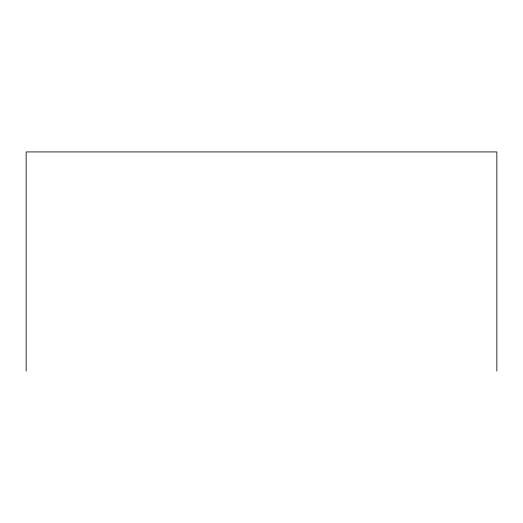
<?xml version="1.0" encoding="UTF-8"?>
<svg xmlns="http://www.w3.org/2000/svg" width="523" height="523" viewBox="0 0 523 523"><rect width="100%" height="100%" fill="white"/><g stroke="black" fill="none" stroke-linecap="round" stroke-linejoin="round"><path stroke-width="0.78" d="M496.85 371.075L496.85 151.925L26.15 151.925L26.15 371.075"/></g></svg>
